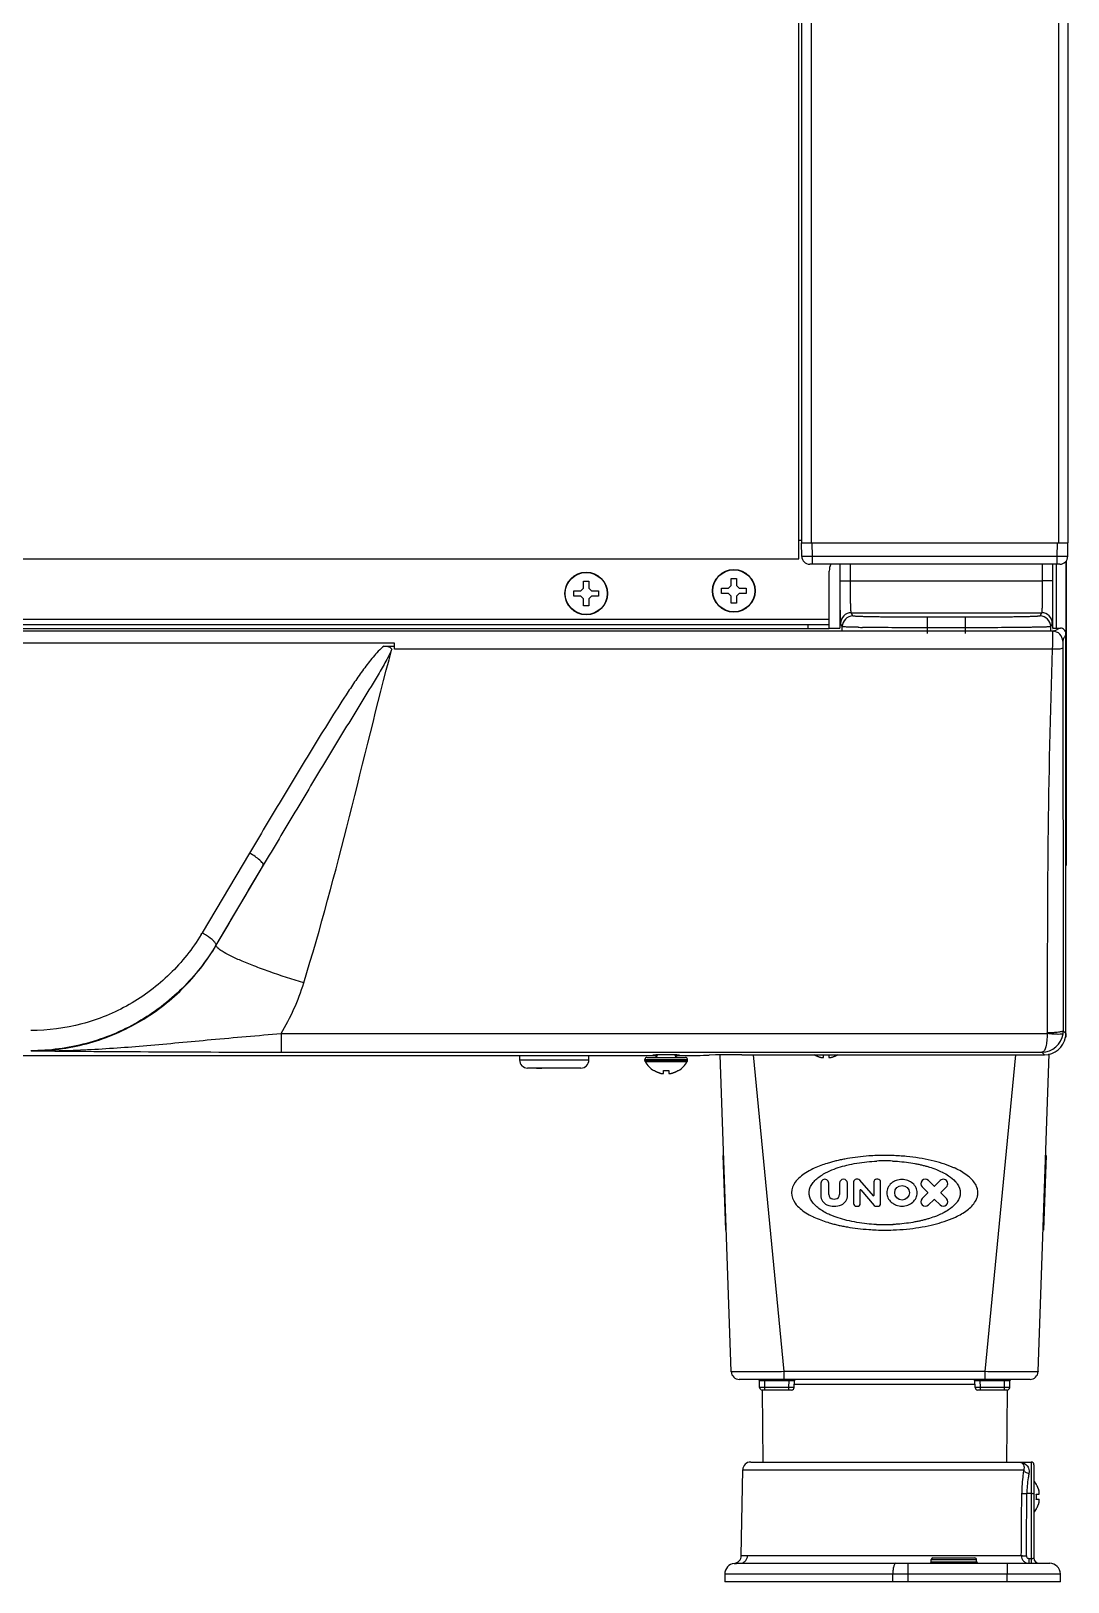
# Model space of a CAD drawing. Header units: millimetres. Extents: x -1686 to 4120, y -1850 to 2563.
# Drawn here: x 661.2 to 855.8, y -228.8 to 62.1 of the extents above; entities that cross this region are included whole.
import ezdxf

# ---------------------------------------------------------------- set-up
doc = ezdxf.new("R2010")
doc.units = ezdxf.units.MM
doc.header["$LTSCALE"] = 65.395
doc.layers.get('0').update_dxf_attribs({"linetype": 'CONTINUOUS'})
doc.layers.add('ASSI', color=7, linetype='CONTINUOUS')
doc.layers.add('GEOM', color=7, linetype='CONTINUOUS')

msp = doc.modelspace()

# ---------------------------------------------------------------- linework, layer by layer
at = {"linetype": 'Continuous'}
for p, q in [((805.28, -36.87), (805.28, 676.13)), ((805.78, 673.13), (805.78, -33.87)), ((807.58, 673.13), (807.58, -33.87)), ((853.98, 673.13), (853.98, -33.87)), ((855.78, 673.13), (855.78, -33.87)), ((805.78, -33.87), (855.78, -33.87)), ((48.28, -36.87), (805.28, -36.87)), ((855.38, -37.32), (855.38, -50.89)), ((792.58, -40.57), (793.58, -40.57)), ((792.58, -41.87), (792.58, -40.57)), ((793.58, -40.57), (793.58, -41.87)), ((853.58, -37.87), (853.58, -49.87)), ((763.08, -42.87), (764.38, -42.87)), ((763.08, -43.87), (763.08, -42.87)), ((764.38, -42.87), (764.88, -42.37)), ((764.88, -41.07), (765.88, -41.07)), ((764.88, -42.37), (764.88, -41.07)), ((765.88, -41.07), (765.88, -42.37)), ((765.88, -42.37), (766.38, -42.87)), ((766.38, -42.87), (767.68, -42.87)), ((767.68, -42.87), (767.68, -43.87)), ((790.78, -42.37), (792.08, -42.37)), ((790.78, -43.37), (790.78, -42.37)), ((792.08, -43.37), (790.78, -43.37)), ((792.08, -42.37), (792.58, -41.87)), ((792.58, -43.87), (792.08, -43.37)), ((793.58, -41.87), (794.08, -42.37)), ((794.08, -43.37), (793.58, -43.87)), ((794.08, -42.37), (795.38, -42.37)), ((795.38, -43.37), (794.08, -43.37)), ((795.38, -42.37), (795.38, -43.37)), ((764.38, -43.87), (763.08, -43.87)), ((764.88, -44.37), (764.38, -43.87)), ((764.88, -45.67), (764.88, -44.37)), ((765.88, -45.67), (764.88, -45.67)), ((766.38, -43.87), (765.88, -44.37)), ((765.88, -44.37), (765.88, -45.67)), ((767.68, -43.87), (766.38, -43.87)), ((792.58, -45.17), (792.58, -43.87)), ((793.58, -45.17), (792.58, -45.17)), ((793.58, -43.87), (793.58, -45.17)), ((855.38, -126.57), (855.24, -126.57)), ((855.38, -125.87), (855.38, -126.57)), ((752.88, -130), (752.88, -130.87)), ((765.88, -130.87), (752.88, -130.87)), ((765.88, -130.87), (765.88, -130)), ((809.88, -130.37), (809.88, -129.87)), ((810.88, -129.87), (810.88, -130.37)), ((764.38, -132.37), (754.38, -132.37)), ((778.08, -132.85), (778.08, -132.81)), ((779.88, -133.37), (779.88, -132.81)), ((780.88, -132.81), (780.88, -133.37)), ((782.68, -132.81), (782.68, -132.85)), ((849.82, -210.47), (849.86, -210.47)), ((849.82, -212.27), (850.38, -212.27)), ((850.38, -213.27), (849.82, -213.27)), ((849.86, -215.07), (849.82, -215.07))]:
    msp.add_line(p, q, dxfattribs=at)
for centre, radius, start, end in [((754.38, -130.87), 1.5, 180, 270), ((764.38, -130.87), 1.5, 270, 360), ((810.57, -125.76), 4.75, 239.7816, 241.0315), ((810.56, -125.77), 4.75, 241.0316, 241.9926), ((810.56, -125.77), 4.75, 241.9926, 243.3187), ((810.56, -125.77), 4.74, 243.3188, 244.4598), ((810.56, -125.77), 4.74, 244.4598, 245.4278), ((810.56, -125.78), 4.73, 245.4278, 246.6825), ((810.56, -125.78), 4.73, 246.6826, 247.4526), ((810.55, -125.79), 4.72, 247.4524, 248.9975), ((810.55, -125.8), 4.72, 248.9977, 249.4819), ((810.55, -125.81), 4.7, 249.4813, 251.5344), ((810.54, -125.83), 4.68, 251.535, 252.6227), ((810.53, -125.84), 4.67, 252.6228, 253.6051), ((810.53, -125.87), 4.64, 253.6036, 255.6824), ((809.63, -128.37), 2.01, 262.7259, 264.7415), ((809.63, -128.4), 1.98, 264.7442, 265.3991), ((809.63, -128.41), 1.97, 265.3984, 266.7833), ((809.63, -128.42), 1.96, 266.7841, 267.6235), ((809.63, -128.43), 1.96, 267.6234, 268.8455), ((809.63, -128.43), 1.95, 268.8459, 270.9258), ((809.63, -128.43), 1.95, 270.9261, 271.9964), ((809.63, -128.42), 1.96, 271.9964, 273.0228), ((809.63, -128.41), 1.97, 273.0233, 274.286), ((809.63, -128.4), 1.98, 274.2856, 275.1372), ((809.63, -128.38), 2.01, 275.1401, 277.2744), ((811.13, -128.38), 2.01, 262.7256, 264.8598), ((811.13, -128.4), 1.98, 264.8627, 265.7144), ((811.13, -128.41), 1.97, 265.714, 266.9766), ((811.13, -128.42), 1.96, 266.9771, 268.0037), ((811.13, -128.43), 1.95, 268.0037, 269.0738), ((811.13, -128.43), 1.95, 269.0741, 270.1995), ((811.13, -128.43), 1.95, 270.1995, 271.1541), ((811.13, -128.43), 1.95, 271.1545, 272.3767), ((811.13, -128.42), 1.96, 272.3765, 273.2159), ((811.13, -128.41), 1.97, 273.2167, 274.6016), ((811.13, -128.4), 1.98, 274.6009, 275.2558), ((811.13, -128.37), 2.01, 275.2585, 277.2741), ((810.23, -125.87), 4.64, 284.3176, 286.3964), ((810.22, -125.84), 4.67, 286.3949, 287.3772), ((810.22, -125.83), 4.68, 287.3773, 288.465), ((810.21, -125.81), 4.7, 288.4656, 290.5187), ((810.21, -125.8), 4.72, 290.5181, 291.0023), ((810.21, -125.79), 4.72, 291.0025, 292.5476), ((810.2, -125.78), 4.73, 292.5474, 293.3174), ((810.2, -125.78), 4.73, 293.3175, 294.5722), ((810.2, -125.77), 4.74, 294.5722, 295.5402), ((810.2, -125.77), 4.74, 295.5402, 296.6812), ((810.2, -125.77), 4.75, 296.6813, 298.0074), ((810.2, -125.77), 4.75, 298.0074, 298.9684), ((810.19, -125.76), 4.75, 298.9685, 300.2183), ((780.58, -128.75), 4.8, 210.3012, 238.6273), ((780.57, -128.76), 4.75, 238.4659, 241.0313), ((780.56, -128.77), 4.75, 241.0316, 241.9926), ((780.56, -128.77), 4.75, 241.9926, 243.3187), ((780.56, -128.77), 4.74, 243.3188, 244.4598), ((780.56, -128.77), 4.74, 244.4598, 245.4278), ((780.56, -128.78), 4.73, 245.4278, 246.6825), ((780.56, -128.78), 4.73, 246.6826, 247.4526), ((780.55, -128.79), 4.72, 247.4524, 248.9975), ((780.55, -128.8), 4.72, 248.9977, 249.4819), ((780.55, -128.81), 4.7, 249.4813, 251.5344), ((780.54, -128.83), 4.68, 251.535, 252.6227), ((780.53, -128.84), 4.67, 252.6228, 253.6051), ((780.53, -128.87), 4.64, 253.6036, 255.6824), ((779.63, -131.37), 2.01, 262.7259, 264.7415), ((779.63, -131.4), 1.98, 264.7442, 265.3991), ((779.63, -131.41), 1.97, 265.3984, 266.7833), ((779.63, -131.42), 1.96, 266.7841, 267.6235), ((779.63, -131.43), 1.96, 267.6234, 268.8455), ((779.63, -131.43), 1.95, 268.8459, 270.9258), ((779.63, -131.43), 1.95, 270.9261, 271.9964), ((779.63, -131.42), 1.96, 271.9964, 273.0228), ((779.63, -131.41), 1.97, 273.0233, 274.286), ((779.63, -131.4), 1.98, 274.2856, 275.1372), ((779.63, -131.38), 2.01, 275.1401, 277.2744), ((780.38, -129.05), 3.8, 262.4351, 277.5649), ((781.13, -131.38), 2.01, 262.7256, 264.8598), ((781.13, -131.4), 1.98, 264.8627, 265.7144), ((781.13, -131.41), 1.97, 265.714, 266.9766), ((781.13, -131.42), 1.96, 266.9771, 268.0037), ((781.13, -131.43), 1.95, 268.0037, 269.0738), ((781.13, -131.43), 1.95, 269.0741, 270.1995), ((781.13, -131.43), 1.95, 270.1995, 271.1541), ((781.13, -131.43), 1.95, 271.1545, 272.3767), ((781.13, -131.42), 1.96, 272.3765, 273.2159), ((781.13, -131.41), 1.97, 273.2167, 274.6016), ((781.13, -131.4), 1.98, 274.6009, 275.2558), ((781.13, -131.37), 2.01, 275.2585, 277.2741), ((780.23, -128.87), 4.64, 284.3176, 286.3964), ((780.22, -128.84), 4.67, 286.3949, 287.3772), ((780.22, -128.83), 4.68, 287.3773, 288.465), ((780.21, -128.81), 4.7, 288.4656, 290.5187), ((780.21, -128.8), 4.72, 290.5181, 291.0023), ((780.21, -128.79), 4.72, 291.0025, 292.5476), ((780.2, -128.78), 4.73, 292.5474, 293.3174), ((780.2, -128.78), 4.73, 293.3175, 294.5722), ((780.2, -128.77), 4.74, 294.5722, 295.5402), ((780.2, -128.77), 4.74, 295.5402, 296.6812), ((780.2, -128.77), 4.75, 296.6813, 298.0074), ((780.2, -128.77), 4.75, 298.0074, 298.9684), ((780.19, -128.76), 4.75, 298.9687, 301.5341), ((780.18, -128.75), 4.8, 301.3727, 329.6988), ((845.76, -212.97), 4.8, 31.3727, 40.5754), ((845.77, -212.96), 4.75, 28.9687, 31.5341), ((846.06, -212.77), 3.8, 352.4351, 7.5649), ((845.78, -212.95), 4.75, 28.0074, 28.9684), ((845.78, -212.95), 4.75, 26.6813, 28.0074), ((845.78, -212.95), 4.74, 25.5402, 26.6812), ((845.79, -212.95), 4.74, 24.5722, 25.5402), ((845.79, -212.95), 4.73, 23.3175, 24.5722), ((845.79, -212.94), 4.73, 22.5474, 23.3174), ((845.8, -212.94), 4.72, 21.0025, 22.5476), ((845.81, -212.94), 4.72, 20.5181, 21.0023), ((845.82, -212.94), 4.7, 18.4656, 20.5187), ((845.84, -212.93), 4.68, 17.3773, 18.465), ((845.85, -212.92), 4.67, 16.3949, 17.3772), ((845.88, -212.92), 4.64, 14.3176, 16.3964), ((848.39, -212.02), 2.01, 5.2585, 7.2741), ((848.41, -212.02), 1.98, 4.6009, 5.2558), ((848.42, -212.02), 1.97, 3.2167, 4.6016), ((848.41, -212.02), 1.98, 354.8627, 355.7144), ((848.39, -212.02), 2.01, 352.7256, 354.8598), ((848.43, -212.02), 1.96, 2.3765, 3.2159), ((848.44, -212.02), 1.95, 1.1545, 2.3767), ((848.44, -212.02), 1.95, 0.1995, 1.1541), ((848.44, -212.02), 1.95, 359.0741, 0.1995), ((848.44, -212.02), 1.95, 358.0037, 359.0738), ((848.43, -212.02), 1.96, 356.9771, 358.0037), ((848.42, -212.02), 1.97, 355.714, 356.9766), ((845.76, -212.57), 4.8, 319.4246, 328.6273), ((845.77, -212.58), 4.75, 328.4659, 331.0313), ((845.78, -212.58), 4.75, 331.0316, 331.9926), ((845.78, -212.59), 4.75, 331.9926, 333.3187), ((845.78, -212.59), 4.74, 333.3188, 334.4598), ((845.79, -212.59), 4.74, 334.4598, 335.4278), ((845.79, -212.59), 4.73, 335.4278, 336.6825), ((845.79, -212.59), 4.73, 336.6826, 337.4526), ((845.8, -212.6), 4.72, 337.4524, 338.9975), ((845.81, -212.6), 4.72, 338.9977, 339.4819), ((845.82, -212.6), 4.7, 339.4813, 341.5344), ((845.84, -212.61), 4.68, 341.535, 342.6227), ((845.85, -212.61), 4.67, 342.6228, 343.6051), ((845.88, -212.62), 4.64, 343.6036, 345.6824), ((848.39, -213.52), 2.01, 5.1401, 7.2744), ((848.41, -213.52), 1.98, 4.2856, 5.1372), ((848.42, -213.52), 1.97, 355.3984, 356.7833), ((848.41, -213.52), 1.98, 354.7442, 355.3991), ((848.39, -213.52), 2.01, 352.7259, 354.7415), ((848.42, -213.52), 1.97, 3.0233, 4.286), ((848.43, -213.52), 1.96, 1.9964, 3.0228), ((848.44, -213.52), 1.95, 0.9261, 1.9964), ((848.44, -213.52), 1.95, 358.8459, 0.9258), ((848.44, -213.52), 1.96, 357.6234, 358.8455), ((848.43, -213.52), 1.96, 356.7841, 357.6235)]:
    msp.add_arc(centre, radius, start, end, dxfattribs=at)
at = {"layer": 'ASSI', "linetype": 'Continuous'}
for p, q in [((776.38, -130.77), (784.38, -130.77)), ((776.38, -130.97), (776.38, -130.77)), ((776.78, -130.37), (783.98, -130.37)), ((784.38, -130.97), (784.38, -130.77)), ((776.38, -130.97), (784.38, -130.97)), ((776.43, -131.17), (784.32, -131.17)), ((844.36, -192.77), (844.24, -206.27))]:
    msp.add_line(p, q, dxfattribs=at)
for centre, radius in [((765.38, -43.37), 4), ((765.38, -43.37), 3.95), ((793.08, -42.87), 4), ((793.08, -42.87), 3.95)]:
    msp.add_circle(centre, radius, dxfattribs=at)
for centre, radius, start, end in [((776.78, -130.77), 0.4, 90, 180), ((783.98, -130.77), 0.4, 0, 90), ((776.78, -130.97), 0.4, 180, 210.3012), ((780.58, -128.75), 4.8, 210.3012, 238.6273), ((780.18, -128.75), 4.8, 301.3727, 329.6988), ((783.98, -130.97), 0.4, 329.6988, 360), ((845.76, -212.97), 4.8, 31.3727, 40.7914), ((845.76, -212.57), 4.8, 319.2086, 328.6273)]:
    msp.add_arc(centre, radius, start, end, dxfattribs=at)
msp.add_ellipse((780.38, -129.94), major_axis=(2.5, 0), ratio=0.008727, start_param=-0.854776, end_param=3.977722, dxfattribs=at)
at = {"layer": 'GEOM', "linetype": 'Continuous'}
for p, q in [((805.28, -33.37), (805.78, -33.37)), ((805.82, -36.4), (805.78, -33.87)), ((807.58, -33.87), (853.98, -33.87)), ((807.82, -36.4), (807.78, -33.87)), ((853.74, -36.4), (853.78, -33.87)), ((855.74, -36.4), (855.78, -33.87)), ((853.74, -36.4), (807.82, -36.4)), ((807.82, -37.87), (807.82, -36.4)), ((853.74, -37.87), (853.74, -36.4)), ((855.43, -37.27), (855.43, -94.37)), ((854.24, -37.87), (807.32, -37.87)), ((810.98, -49.09), (810.98, -39.17)), ((812.98, -38.11), (812.98, -49.87)), ((813.04, -40.98), (813.04, -37.87)), ((814.95, -40.98), (814.95, -37.87)), ((850.95, -37.87), (850.96, -40.98)), ((852.86, -37.87), (852.87, -40.97)), ((852.96, -49.83), (852.92, -38.11)), ((813.04, -40.98), (850.96, -40.98)), ((852.87, -40.97), (850.96, -40.98)), ((39.78, -48.17), (810.98, -48.17)), ((39.78, -49.17), (810.98, -49.17)), ((806.98, -49.17), (806.98, -49.97)), ((810.98, -49.97), (810.98, -49.09)), ((813.42, -49.59), (813.11, -48.98)), ((815.42, -47.59), (815.11, -46.98)), ((836.53, -47.84), (829.42, -47.84)), ((829.42, -50.87), (829.42, -47.84)), ((836.53, -49.8), (836.53, -47.84)), ((850.83, -46.98), (850.53, -47.59)), ((852.83, -48.97), (852.53, -49.59)), ((852.91, -50.44), (-2.16, -50.44)), ((810.98, -49.97), (39.78, -49.97)), ((810.98, -49.87), (812.98, -49.87)), ((813.42, -50.44), (813.42, -49.59)), ((836.53, -49.8), (829.42, -49.8)), ((836.53, -50.87), (836.53, -49.8)), ((852.53, -50.44), (852.53, -49.59)), ((852.94, -49.94), (853.08, -49.87)), ((853.08, -49.87), (854.36, -49.87)), ((853.1, -50.4), (853.09, -50.4)), ((855.38, -125.87), (855.38, -50.89)), ((729.38, -52.66), (121.38, -52.66)), ((727.47, -53.24), (729.38, -53.24)), ((729.38, -53.83), (729.38, -52.66)), ((852.84, -53.83), (729.38, -53.83)), ((852.85, -53.1), (852.84, -53.83)), ((702.2, -92.06), (693.32, -107.02)), ((855.43, -92.37), (855.38, -92.37)), ((704.79, -94.34), (695.91, -109.31)), ((855.43, -94.37), (855.38, -94.37)), ((695.97, -109.32), (695.91, -109.31)), ((708.15, -125.91), (851.88, -125.91)), ((708.15, -125.91), (708.15, -129.39)), ((854.89, -125.38), (855.38, -125.87)), ((426.98, -130), (778.78, -130)), ((708.15, -129.39), (850.9, -129.39)), ((781.98, -130), (783.54, -130)), ((789.65, -129.91), (788.46, -129.96)), ((792.6, -189.32), (790.52, -129.89)), ((794.57, -129.87), (851.38, -129.87)), ((802.52, -189.32), (796.78, -129.87)), ((840.23, -189.32), (845.97, -129.87)), ((850.16, -189.32), (852.24, -129.7)), ((850.9, -129.39), (851.38, -129.87)), ((756.04, -132.37), (757.03, -132.37)), ((763.22, -132.37), (762.17, -132.37)), ((791.18, -148.77), (791.08, -148.77)), ((791.57, -162.77), (791.08, -148.77)), ((851.68, -148.77), (851.19, -162.77)), ((851.68, -148.77), (851.58, -148.77)), ((809.41, -153.97), (809.41, -156.28)), ((810.89, -156.09), (810.89, -153.97)), ((812.92, -153.97), (812.92, -156.09)), ((814.4, -156.28), (814.4, -153.97)), ((815.54, -153.74), (815.54, -157.8)), ((816.34, -153.23), (816.05, -153.23)), ((819.27, -156.34), (816.73, -153.41)), ((819.35, -153.74), (819.35, -156.31)), ((820.11, -153.23), (819.86, -153.23)), ((820.62, -157.8), (820.62, -153.74)), ((830.66, -154.54), (829.59, -153.48)), ((831.78, -153.48), (830.71, -154.54)), ((791.43, -155.77), (791.33, -155.77)), ((816.81, -157.8), (816.81, -155.23)), ((816.89, -155.2), (819.43, -158.13)), ((828.39, -154.68), (829.46, -155.74)), ((829.46, -155.8), (828.39, -156.86)), ((829.59, -158.06), (830.66, -157)), ((830.71, -157), (831.78, -158.06)), ((831.91, -155.74), (832.98, -154.68)), ((832.98, -156.86), (831.91, -155.8)), ((851.33, -155.77), (851.43, -155.77)), ((816.05, -158.31), (816.3, -158.31)), ((819.82, -158.31), (820.11, -158.31)), ((791.57, -162.77), (791.67, -162.77)), ((851.09, -162.77), (851.19, -162.77)), ((848.66, -190.77), (794.1, -190.77)), ((797.91, -192.28), (797.88, -191.01)), ((798.88, -191.01), (798.88, -190.77)), ((798.88, -191.01), (803.46, -191.01)), ((798.91, -192.28), (798.88, -191.01)), ((840.23, -189.32), (802.52, -189.32)), ((802.52, -190.77), (802.52, -189.32)), ((803.4, -192.28), (803.46, -191.01)), ((803.46, -191.01), (803.46, -190.77)), ((804.4, -192.29), (804.46, -191.01)), ((838.33, -191.76), (804.42, -191.76)), ((838.36, -192.29), (838.3, -191.01)), ((839.3, -191.01), (839.3, -190.77)), ((839.3, -191.01), (843.88, -191.01)), ((839.36, -192.28), (839.3, -191.01)), ((840.23, -190.77), (840.23, -189.32)), ((843.85, -192.28), (843.88, -191.01)), ((843.88, -191.01), (843.88, -190.77)), ((844.85, -192.28), (844.88, -191.01)), ((798.4, -192.77), (798.51, -206.27)), ((803.9, -192.77), (798.41, -192.77)), ((803.4, -192.28), (798.91, -192.28)), ((798.91, -192.77), (798.91, -192.28)), ((803.4, -192.77), (803.4, -192.28)), ((844.35, -192.77), (838.86, -192.77)), ((843.85, -192.28), (839.36, -192.28)), ((839.36, -192.77), (839.36, -192.28)), ((843.85, -192.77), (843.85, -192.28)), ((844.36, -192.77), (844.24, -206.27)), ((796.25, -206.27), (848.88, -206.27)), ((848.88, -206.27), (848.88, -225.27)), ((794.47, -223.82), (794.75, -207.74)), ((794.75, -207.74), (847.47, -207.74)), ((849.38, -206.77), (849.38, -224.27)), ((848.88, -212.2), (848.06, -212.2)), ((795.65, -223.8), (847.02, -223.8)), ((794.22, -225.27), (852.35, -225.27)), ((825.72, -225.27), (825.72, -228.77)), ((830.13, -224.57), (838.63, -224.57)), ((830.13, -224.97), (830.13, -224.57)), ((830.13, -224.97), (838.63, -224.97)), ((830.43, -224.27), (838.33, -224.27)), ((838.63, -224.97), (838.63, -224.57)), ((844.35, -225.27), (844.35, -227.27)), ((848.48, -224.36), (848.88, -224.36)), ((848.48, -225.27), (848.48, -224.36)), ((791.38, -227.27), (844.35, -227.27)), ((791.38, -227.27), (791.38, -228.77)), ((854.38, -228.77), (791.38, -228.77)), ((822.91, -228.77), (822.91, -227.27)), ((844.35, -227.27), (854.35, -227.23)), ((844.38, -228.77), (844.35, -227.27)), ((854.38, -228.77), (854.35, -227.23))]:
    msp.add_line(p, q, dxfattribs=at)
for points in [[(804.46, -191.01), (804.46, -190.95), (804.52, -190.86), (804.6, -190.79), (804.71, -190.77)], [(838.05, -190.77), (838.16, -190.79), (838.24, -190.86), (838.29, -190.95), (838.3, -191.01)]]:
    msp.add_lwpolyline(points, dxfattribs=at)
msp.add_circle((824.64, -155.77), 1.37, dxfattribs=at)
for centre, radius, start, end in [((807.32, -36.37), 1.5, 181, 270), ((854.24, -36.37), 1.5, 270.001, 359), ((813.98, -39.17), 3, 154.0399, 180), ((815.11, -48.98), 2, 90.01, 179.983), ((815.42, -49.59), 2, 90.01, 179.983), ((850.53, -49.59), 2, 0.2169, 89.9901), ((850.83, -48.98), 2, 0.2169, 89.9901), ((821.72, 242.64), 292.4, 268.9588, 269.1217), ((851.98, -45.62), 4.91, 280.9304, 283.0035), ((852.91, -52.34), 1.89, 0.0465, 89.9535), ((852.36, -47.25), 3.24, 283.2279, 285.7794), ((854.36, -50.89), 1.02, 359.9658, 90.0352), ((661.22, -87.97), 37.32, 328.7967, 329.3106), ((686.9, -118.61), 13.25, 56.9944, 61.0191), ((850.88, -125.38), 4.01, 270.2504, 352.0367), ((850.64, -125.77), 1.25, 353.3711, 359.8758), ((850.89, -125.38), 4, 352.0215, 0.0091), ((712.07, 5168.58), 5297.97, 269.45031, 269.95769), ((778.18, -129.77), 0.6, 270, 344.9134), ((782.58, -129.77), 0.6, 195.0866, 270), ((821.38, -183.37), 33.58, 87.5041, 92.4884), ((821.38, -192.55), 43.78, 88.1051, 91.9045), ((810.15, -153.97), 0.74, 0, 180.0001), ((813.66, -153.97), 0.74, 0, 180), ((816.05, -153.74), 0.508, 90, 180), ((816.34, -153.74), 0.508, 41, 90), ((819.86, -153.74), 0.508, 90, 180), ((820.11, -153.74), 0.508, 0, 90), ((828.99, -154.08), 0.846, 45, 225), ((832.38, -154.08), 0.846, 315, 135.0003), ((811.31, -156.28), 1.9, 180, 246.4218), ((811.74, -156.09), 0.846, 180, 262.3377), ((811.9, -154.84), 2.11, 262.3377, 277.6624), ((812.07, -156.09), 0.846, 277.6627, 360), ((812.5, -156.28), 1.9, 293.5782, 360), ((816.85, -155.23), 0.0423, 41, 180), ((819.31, -156.31), 0.0423, 220.9989, 360), ((828.99, -157.46), 0.846, 135, 315), ((829.43, -155.77), 0.0423, 315, 44.9987), ((830.68, -154.51), 0.0423, 225, 315), ((830.68, -157.03), 0.0423, 45, 135), ((832.38, -157.46), 0.846, 225.0006, 45), ((831.94, -155.77), 0.0423, 135, 224.9987), ((811.9, -154.92), 3.38, 246.4218, 293.5782), ((816.05, -157.8), 0.508, 180.0003, 270), ((816.3, -157.8), 0.508, 270, 360), ((819.82, -157.8), 0.508, 221, 270), ((820.11, -157.8), 0.508, 270, 0.0001), ((821.38, -119.01), 43.76, 267.9356, 272.0555), ((821.38, -128.18), 33.57, 267.3327, 272.6739), ((794.1, -189.27), 1.5, 182, 269.9994), ((797.39, -191.77), 1, 62.1385, 90), ((797.63, -191.02), 0.25, 1.0003, 90.0181), ((845.13, -191.02), 0.25, 89.9879, 178.9997), ((845.37, -191.77), 1, 90, 117.8615), ((848.66, -189.27), 1.5, 270.0006, 358), ((798.41, -192.27), 0.5, 181, 269.9972), ((803.9, -192.27), 0.5, 270, 357.587), ((838.86, -192.27), 0.5, 182.4136, 270), ((844.35, -192.27), 0.5, 270.002, 359), ((796.25, -207.77), 1.5, 90, 179), ((848.88, -206.77), 0.5, 0, 90), ((-2864.69, -191.6), 3711.85, 359.50304, 359.68306), ((-2745.21, -189.32), 3593.34, 359.44917, 359.63514), ((792.97, -223.79), 1.5, 276.7829, 359), ((793.38, -227.27), 2, 96.783, 180), ((829.83, -224.97), 0.3, 270, 360), ((830.43, -224.57), 0.3, 90, 180), ((838.33, -224.57), 0.3, 0, 90), ((838.93, -224.97), 0.3, 180, 270), ((850.38, -224.27), 1, 180, 270), ((852.35, -227.27), 2, 1, 90)]:
    msp.add_arc(centre, radius, start, end, dxfattribs=at)
for centre, major_axis, ratio, start_param, end_param in [((812.99, -38.11), (0, 0.75), 0.008727, 1.245282, 1.570796), ((852.92, -38.11), (-0.003, 0.75), 0.008727, -1.570827, -1.245312), ((853.08, -49.67), (0.179, 0.089), 0.99981, -3.081747, -2.03449), ((851.38, -125.87), (2.83, -2.83), 0.999924, -0.78536, 0.612962), ((851.38, -125.87), (-2.83, 2.83), 0.999924, -2.528631, -2.356233), ((783.54, -129.96), (5, 0), 0.008727, -1.570796, -0.174533), ((794.57, -129.91), (5, 0), 0.008727, 1.570796, 2.96706)]:
    msp.add_ellipse(centre, major_axis=major_axis, ratio=ratio, start_param=start_param, end_param=end_param, dxfattribs=at)
for points, knots in [([(807.82, -36.4), (807.69, -36.4), (807.44, -36.4), (807.07, -36.4), (806.73, -36.41), (806.43, -36.41), (806.21, -36.41), (806.07, -36.4), (805.98, -36.4), (805.92, -36.4), (805.87, -36.4), (805.84, -36.4), (805.82, -36.4), (805.82, -36.4)], [0, 0, 0, 0, 0.194967, 0.382588, 0.555377, 0.706879, 0.831207, 0.881654, 0.923606, 0.956688, 0.98055, 0.994997, 1, 1, 1, 1]), ([(855.74, -36.4), (855.74, -36.4), (855.72, -36.4), (855.69, -36.4), (855.64, -36.4), (855.58, -36.4), (855.49, -36.4), (855.35, -36.41), (855.13, -36.41), (854.83, -36.41), (854.49, -36.4), (854.12, -36.4), (853.87, -36.4), (853.74, -36.4)], [0, 0, 0, 0, 0.004997, 0.019447, 0.043313, 0.076395, 0.118346, 0.168793, 0.293121, 0.444623, 0.617412, 0.805033, 1, 1, 1, 1]), ([(813.11, -48.98), (813.11, -48.97), (813.11, -48.96), (813.1, -48.92), (813.1, -48.87), (813.09, -48.76), (813.09, -48.58), (813.08, -48.31), (813.08, -47.97), (813.07, -47.56), (813.07, -47.1), (813.06, -46.36), (813.05, -45.33), (813.05, -43.97), (813.04, -42.51), (813.04, -41.5), (813.04, -40.98)], [0, 0, 0, 0, 0.002072, 0.006464, 0.013182, 0.022218, 0.047171, 0.081079, 0.123639, 0.174442, 0.233028, 0.298836, 0.449614, 0.621126, 0.806922, 1, 1, 1, 1]), ([(815.11, -46.98), (815.11, -46.98), (815.1, -46.96), (815.09, -46.94), (815.09, -46.9), (815.08, -46.82), (815.06, -46.68), (815.05, -46.48), (815.03, -46.22), (815.02, -45.92), (815.01, -45.57), (814.99, -45.02), (814.98, -44.24), (814.96, -43.23), (814.95, -42.13), (814.95, -41.37), (814.95, -40.98)], [0, 0, 0, 0, 0.002391, 0.006937, 0.013749, 0.022847, 0.047861, 0.08178, 0.124319, 0.175079, 0.233606, 0.299345, 0.449976, 0.621348, 0.807026, 1, 1, 1, 1]), ([(850.96, -40.98), (850.96, -41.37), (850.96, -42.13), (850.96, -43.23), (850.95, -44.24), (850.94, -45.02), (850.92, -45.57), (850.91, -45.92), (850.9, -46.22), (850.89, -46.48), (850.88, -46.68), (850.86, -46.82), (850.85, -46.9), (850.85, -46.94), (850.84, -46.96), (850.83, -46.98), (850.83, -46.98)], [0, 0, 0, 0, 0.19298, 0.378671, 0.550059, 0.700702, 0.766444, 0.824971, 0.875729, 0.918262, 0.952173, 0.977176, 0.986268, 0.993074, 0.997615, 1, 1, 1, 1]), ([(852.87, -40.97), (852.87, -41.49), (852.88, -42.5), (852.88, -43.97), (852.88, -45.32), (852.87, -46.36), (852.87, -47.09), (852.86, -47.56), (852.86, -47.96), (852.85, -48.3), (852.85, -48.57), (852.84, -48.75), (852.84, -48.86), (852.84, -48.92), (852.83, -48.95), (852.83, -48.97), (852.83, -48.97)], [0, 0, 0, 0, 0.193074, 0.378873, 0.550391, 0.701175, 0.766985, 0.825572, 0.876374, 0.918933, 0.952839, 0.977788, 0.986823, 0.993539, 0.99793, 1, 1, 1, 1]), ([(815.11, -46.98), (818.09, -46.98), (829.99, -46.99), (841.9, -46.99), (850.83, -46.98)], [0, 0, 0, 0, 0.249939, 1, 1, 1, 1]), ([(829.42, -47.84), (828.51, -47.84), (826.73, -47.83), (824.15, -47.82), (822.11, -47.8), (820.6, -47.78), (819.59, -47.77), (818.67, -47.75), (817.85, -47.73), (817.15, -47.71), (816.56, -47.69), (816.14, -47.67), (815.87, -47.65), (815.72, -47.64), (815.6, -47.63), (815.5, -47.62), (815.45, -47.61), (815.42, -47.6), (815.42, -47.59)], [0, 0, 0, 0, 0.193978, 0.380563, 0.552668, 0.631219, 0.703756, 0.76959, 0.828096, 0.87872, 0.920984, 0.95449, 0.967859, 0.97893, 0.987679, 0.994093, 0.998174, 1, 1, 1, 1]), ([(850.53, -47.59), (850.52, -47.6), (850.49, -47.61), (850.44, -47.62), (850.35, -47.63), (850.23, -47.64), (850.07, -47.65), (849.8, -47.67), (849.39, -47.69), (848.8, -47.71), (848.09, -47.73), (847.27, -47.75), (846.35, -47.77), (845.34, -47.78), (843.83, -47.8), (841.79, -47.82), (839.21, -47.83), (837.43, -47.84), (836.53, -47.84)], [0, 0, 0, 0, 0.001824, 0.005901, 0.012312, 0.021059, 0.032127, 0.045493, 0.078995, 0.121256, 0.171878, 0.230383, 0.296217, 0.368756, 0.447309, 0.619421, 0.806014, 1, 1, 1, 1]), ([(816.4, -49.71), (816.18, -49.71), (815.75, -49.7), (815.16, -49.69), (814.65, -49.67), (814.23, -49.66), (813.93, -49.64), (813.74, -49.63), (813.63, -49.63), (813.55, -49.62), (813.48, -49.61), (813.44, -49.6), (813.42, -49.6), (813.42, -49.59)], [0, 0, 0, 0, 0.225252, 0.42372, 0.59425, 0.735853, 0.847715, 0.892289, 0.929206, 0.958423, 0.979914, 0.993699, 1, 1, 1, 1]), ([(829.42, -49.8), (827.18, -49.8), (823.12, -49.79), (819.06, -49.75), (817.23, -49.73)], [0, 0, 0, 0, 0.550809, 1, 1, 1, 1]), ([(852.53, -49.59), (852.52, -49.59), (852.48, -49.6), (852.43, -49.61), (852.32, -49.62), (852.18, -49.63), (852.01, -49.64), (851.79, -49.65), (851.54, -49.66), (851.14, -49.67), (850.55, -49.69), (849.74, -49.7), (848.81, -49.72), (847.76, -49.74), (846.6, -49.75), (844.87, -49.77), (842.54, -49.78), (839.59, -49.8), (837.56, -49.8), (836.53, -49.8)], [0, 0, 0, 0, 0.001736, 0.005778, 0.012168, 0.020901, 0.03196, 0.045321, 0.060953, 0.07882, 0.121085, 0.171715, 0.230233, 0.296082, 0.368636, 0.447206, 0.619352, 0.80598, 1, 1, 1, 1]), ([(852.91, -50.44), (852.9, -50.45), (852.92, -50.54), (852.89, -50.67), (852.89, -50.92), (852.88, -51.24), (852.87, -51.63), (852.86, -52.26), (852.85, -52.76), (852.85, -53.1)], [0, 0, 0, 0, 0.020487, 0.076992, 0.167799, 0.289972, 0.439525, 0.611569, 1, 1, 1, 1]), ([(852.9, -49.94), (852.91, -49.94), (852.92, -49.94), (852.93, -49.94), (852.94, -49.94)], [0, 0, 0, 0, 0.716969, 1, 1, 1, 1]), ([(854.36, -49.87), (854.23, -49.9), (854.02, -49.96), (853.77, -50.11), (853.54, -50.27), (853.35, -50.33), (853.24, -50.36)], [0, 0, 0, 0, 0.322286, 0.532393, 0.719775, 1, 1, 1, 1]), ([(854.81, -52.33), (854.78, -52.46), (854.82, -52.88), (854.8, -53.29), (854.8, -53.58)], [0, 0, 0, 0, 0.315476, 1, 1, 1, 1]), ([(855.38, -50.89), (855.34, -51.03), (855.28, -51.27), (855.09, -51.55), (854.9, -51.87), (854.84, -52.16), (854.81, -52.33)], [0, 0, 0, 0, 0.283063, 0.460823, 0.651708, 1, 1, 1, 1]), ([(727.47, -53.24), (727.07, -53.52), (726.35, -54.19), (725.06, -55.64), (723.59, -57.57), (721.92, -59.95), (719.78, -63.17), (717.19, -67.25), (714.14, -72.18), (711.13, -77.14), (707.14, -83.76), (704.17, -88.73), (702.2, -92.06)], [0, 0, 0, 0, 0.031511, 0.062922, 0.125583, 0.188153, 0.250674, 0.375638, 0.500549, 0.625433, 0.750299, 1, 1, 1, 1]), ([(728.64, -54.4), (728.22, -55.3), (727.27, -57.02), (725.26, -60.38), (722.71, -64.54), (719.67, -69.52), (715.66, -76.13), (710.7, -84.4), (706.75, -91.03), (704.79, -94.34)], [0, 0, 0, 0, 0.063429, 0.12679, 0.252784, 0.378023, 0.502801, 0.751628, 1, 1, 1, 1]), ([(852.84, -53.83), (852.39, -65.82), (851.9, -89.8), (851.89, -113.78), (851.89, -125.77)], [0, 0, 0, 0, 0.499998, 1, 1, 1, 1]), ([(854.8, -53.58), (854.8, -53.64), (854.54, -53.74), (854.17, -53.8), (853.54, -53.85), (853.09, -53.84), (852.84, -53.83)], [0, 0, 0, 0, 0.096967, 0.313437, 0.629304, 1, 1, 1, 1]), ([(854.8, -53.58), (854.81, -59.55), (854.84, -83.48), (854.87, -107.42), (854.89, -125.38)], [0, 0, 0, 0, 0.249403, 1, 1, 1, 1]), ([(704.79, -94.34), (704.84, -94.22), (704.59, -93.81), (704.07, -93.31), (703.22, -92.66), (702.56, -92.26), (702.2, -92.06)], [0, 0, 0, 0, 0.114242, 0.338538, 0.649987, 1, 1, 1, 1]), ([(693.15, -107.31), (691.51, -110), (687.52, -115.03), (679.82, -120.82), (670.84, -124.51), (664.38, -125.35), (661.16, -125.35)], [0, 0, 0, 0, 0.24716, 0.496466, 0.747665, 1, 1, 1, 1]), ([(695.91, -109.31), (695.95, -109.21), (695.81, -108.91), (695.24, -108.29), (694.61, -107.82), (694.12, -107.5)], [0, 0, 0, 0, 0.116215, 0.330432, 1, 1, 1, 1]), ([(695.91, -109.31), (694.15, -112.27), (689.84, -117.79), (681.47, -124.15), (671.7, -128.2), (664.67, -129.13), (661.16, -129.13)], [0, 0, 0, 0, 0.247534, 0.496947, 0.747994, 1, 1, 1, 1]), ([(661.24, -129.15), (664.71, -129.15), (671.71, -128.25), (681.48, -124.25), (689.88, -117.87), (694.21, -112.31), (695.97, -109.32)], [0, 0, 0, 0, 0.249896, 0.500212, 0.750529, 1, 1, 1, 1]), ([(712.38, -116.4), (710.21, -115.75), (707.07, -114.73), (703.14, -113.28), (700.68, -112.28), (698.69, -111.39), (697.21, -110.58), (696.34, -110.01), (695.93, -109.5), (695.97, -109.32)], [0, 0, 0, 0, 0.376786, 0.54617, 0.694774, 0.817368, 0.909919, 0.970083, 1, 1, 1, 1]), ([(661.24, -129.15), (664.75, -129.17), (671.99, -129), (683.24, -128.16), (695.36, -126.99), (703.77, -126.25), (708.15, -125.91)], [0, 0, 0, 0, 0.223974, 0.461328, 0.719593, 1, 1, 1, 1]), ([(851.88, -125.91), (851.87, -126.37), (851.81, -127.24), (851.66, -128.35), (851.3, -129.38), (850.9, -129.39)], [0, 0, 0, 0, 0.370441, 0.676056, 1, 1, 1, 1]), ([(854.85, -125.94), (854.85, -125.97), (854.75, -126.01), (854.46, -126.05), (853.85, -126.06), (852.95, -126.02), (852.26, -125.95), (851.88, -125.91)], [0, 0, 0, 0, 0.029229, 0.089707, 0.30609, 0.624722, 1, 1, 1, 1]), ([(854.89, -125.38), (854.89, -125.41), (854.8, -125.48), (854.51, -125.58), (853.9, -125.68), (852.98, -125.76), (852.27, -125.77), (851.89, -125.77)], [0, 0, 0, 0, 0.032334, 0.093863, 0.310371, 0.627699, 1, 1, 1, 1]), ([(808.16, -151.18), (808.07, -151.22), (807.53, -151.48), (806.23, -152.19), (804.55, -153.5), (803.88, -155.07), (803.88, -155.77)], [0, 0, 0, 0, 0.04125, 0.275012, 0.678544, 1, 1, 1, 1]), ([(810.59, -150.26), (810.19, -150.38), (809.37, -150.66), (808.57, -150.99), (808.16, -151.18)], [0, 0, 0, 0, 0.48085, 1, 1, 1, 1]), ([(819.93, -148.79), (819.43, -148.81), (818.22, -148.87), (816.37, -149.04), (814.72, -149.29), (813.49, -149.52), (812.64, -149.7), (811.81, -149.9), (811.13, -150.09), (810.73, -150.22), (810.59, -150.26)], [0, 0, 0, 0, 0.157659, 0.382572, 0.58963, 0.685921, 0.777243, 0.866283, 0.955457, 1, 1, 1, 1]), ([(810.61, -151.88), (810.77, -151.8), (811.95, -151.25), (814.42, -150.47), (817.4, -149.98), (819.3, -149.85), (819.92, -149.82)], [0, 0, 0, 0, 0.057408, 0.407118, 0.80488, 1, 1, 1, 1]), ([(832.17, -150.26), (831.5, -150.05), (829.3, -149.46), (826.17, -148.98), (823.72, -148.82), (822.83, -148.79)], [0, 0, 0, 0, 0.222615, 0.719095, 1, 1, 1, 1]), ([(822.84, -149.82), (823.15, -149.83), (824.03, -149.88), (825.44, -150.02), (826.78, -150.23), (827.77, -150.43), (828.46, -150.58), (829.13, -150.76), (830.01, -151.01), (831.03, -151.37), (831.8, -151.71), (832.15, -151.88)], [0, 0, 0, 0, 0.096488, 0.276509, 0.442355, 0.519536, 0.592779, 0.664239, 0.735865, 0.878106, 1, 1, 1, 1]), ([(834.6, -151.18), (834.42, -151.1), (833.63, -150.75), (832.81, -150.46), (832.17, -150.26)], [0, 0, 0, 0, 0.227638, 1, 1, 1, 1]), ([(838.88, -155.77), (838.88, -155.51), (838.8, -154.95), (838.25, -153.73), (836.83, -152.35), (835.4, -151.55), (834.6, -151.18)], [0, 0, 0, 0, 0.1198, 0.254861, 0.60223, 1, 1, 1, 1]), ([(807.2, -155.77), (807.2, -155.54), (807.26, -155.07), (807.58, -154.33), (807.92, -153.87), (808.13, -153.63)], [0, 0, 0, 0, 0.282762, 0.599317, 1, 1, 1, 1]), ([(808.13, -153.63), (808.35, -153.4), (809.11, -152.7), (809.98, -152.18), (810.61, -151.88)], [0, 0, 0, 0, 0.313765, 1, 1, 1, 1]), ([(822.87, -153.81), (822.78, -153.87), (822.43, -154.14), (821.94, -154.77), (821.78, -155.44), (821.78, -155.77)], [0, 0, 0, 0, 0.13782, 0.577461, 1, 1, 1, 1]), ([(827.49, -155.77), (827.49, -155.44), (827.33, -154.77), (826.69, -153.94), (825.74, -153.4), (824.64, -153.21), (823.64, -153.38), (823.08, -153.66), (822.87, -153.81)], [0, 0, 0, 0, 0.162094, 0.330751, 0.508275, 0.691811, 0.875347, 1, 1, 1, 1]), ([(832.15, -151.88), (832.2, -151.9), (832.62, -152.11), (833.5, -152.62), (834.26, -153.22), (834.63, -153.63)], [0, 0, 0, 0, 0.051563, 0.465079, 1, 1, 1, 1]), ([(834.63, -153.63), (834.75, -153.77), (835.25, -154.39), (835.56, -155.17), (835.56, -155.77)], [0, 0, 0, 0, 0.241033, 1, 1, 1, 1]), ([(803.88, -155.77), (803.88, -156.47), (804.55, -158.04), (806.23, -159.35), (807.51, -160.05), (808.02, -160.29), (808.08, -160.32)], [0, 0, 0, 0, 0.325823, 0.734844, 0.971786, 1, 1, 1, 1]), ([(808.1, -157.86), (807.9, -157.64), (807.57, -157.19), (807.26, -156.47), (807.2, -155.99), (807.2, -155.77)], [0, 0, 0, 0, 0.386646, 0.710619, 1, 1, 1, 1]), ([(821.78, -155.77), (821.78, -156.1), (821.94, -156.77), (822.44, -157.41), (822.81, -157.69), (822.91, -157.75)], [0, 0, 0, 0, 0.414827, 0.846454, 1, 1, 1, 1]), ([(822.91, -157.75), (823.11, -157.89), (823.66, -158.16), (824.64, -158.33), (825.74, -158.14), (826.69, -157.6), (827.33, -156.77), (827.49, -156.1), (827.49, -155.77)], [0, 0, 0, 0, 0.11837, 0.303224, 0.488077, 0.666875, 0.836743, 1, 1, 1, 1]), ([(835.56, -155.77), (835.56, -156.36), (835.25, -157.13), (834.78, -157.74), (834.66, -157.87)], [0, 0, 0, 0, 0.777282, 1, 1, 1, 1]), ([(834.68, -160.32), (835.45, -159.96), (836.85, -159.17), (838.25, -157.81), (838.8, -156.59), (838.88, -156.03), (838.88, -155.77)], [0, 0, 0, 0, 0.38951, 0.741645, 0.87856, 1, 1, 1, 1]), ([(810.67, -159.69), (810.03, -159.38), (809.11, -158.84), (808.32, -158.12), (808.1, -157.86)], [0, 0, 0, 0, 0.682017, 1, 1, 1, 1]), ([(819.82, -161.71), (819.23, -161.69), (817.37, -161.55), (814.42, -161.07), (811.98, -160.3), (810.82, -159.76), (810.67, -159.69)], [0, 0, 0, 0, 0.187834, 0.593214, 0.949621, 1, 1, 1, 1]), ([(832.08, -159.69), (831.76, -159.85), (831, -160.18), (830.01, -160.52), (829.13, -160.78), (828.46, -160.95), (827.77, -161.11), (826.78, -161.31), (825.44, -161.52), (824.07, -161.65), (823.22, -161.7), (822.94, -161.71)], [0, 0, 0, 0, 0.116158, 0.261112, 0.334104, 0.406927, 0.481566, 0.560219, 0.729227, 0.912681, 1, 1, 1, 1]), ([(834.66, -157.87), (834.29, -158.29), (833.51, -158.91), (832.6, -159.44), (832.15, -159.66), (832.08, -159.69)], [0, 0, 0, 0, 0.530253, 0.926618, 1, 1, 1, 1]), ([(808.08, -160.32), (808.51, -160.52), (809.37, -160.88), (810.26, -161.18), (810.69, -161.31)], [0, 0, 0, 0, 0.515491, 1, 1, 1, 1]), ([(810.69, -161.31), (810.79, -161.34), (811.16, -161.45), (811.81, -161.63), (812.64, -161.84), (813.49, -162.02), (814.72, -162.25), (816.37, -162.49), (818.18, -162.66), (819.35, -162.72), (819.81, -162.74)], [0, 0, 0, 0, 0.034698, 0.126018, 0.217202, 0.310723, 0.409331, 0.621374, 0.851702, 1, 1, 1, 1]), ([(822.95, -162.74), (823.8, -162.71), (826.21, -162.55), (829.26, -162.08), (831.43, -161.51), (832.07, -161.31)], [0, 0, 0, 0, 0.274518, 0.782934, 1, 1, 1, 1]), ([(832.07, -161.31), (832.74, -161.1), (833.62, -160.79), (834.48, -160.41), (834.68, -160.32)], [0, 0, 0, 0, 0.755976, 1, 1, 1, 1]), ([(802.52, -189.32), (801.88, -189.33), (800.61, -189.35), (798.77, -189.37), (797.32, -189.38), (796.25, -189.38), (795.53, -189.38), (794.87, -189.38), (794.3, -189.38), (793.8, -189.37), (793.38, -189.37), (793.09, -189.36), (792.9, -189.35), (792.8, -189.35), (792.72, -189.34), (792.65, -189.34), (792.62, -189.33), (792.6, -189.33), (792.6, -189.32)], [0, 0, 0, 0, 0.195063, 0.382654, 0.555578, 0.634412, 0.707121, 0.773005, 0.831421, 0.881814, 0.923704, 0.9567, 0.969766, 0.980506, 0.988896, 0.994923, 0.998594, 1, 1, 1, 1]), ([(797.88, -191.01), (797.88, -191.01), (797.89, -191.02), (797.9, -191.01), (797.93, -191.01), (797.96, -191.01), (798, -191.01), (798.08, -191.01), (798.19, -191.01), (798.34, -191.01), (798.57, -191.01), (798.76, -191.01), (798.88, -191.01)], [0, 0, 0, 0, 0.004834, 0.019234, 0.043054, 0.076118, 0.118077, 0.168505, 0.292893, 0.444393, 0.617261, 1, 1, 1, 1]), ([(803.46, -191.01), (803.58, -191.01), (803.77, -191.01), (804, -191.01), (804.15, -191.01), (804.26, -191.01), (804.33, -191.01), (804.38, -191.01), (804.41, -191.01), (804.43, -191.01), (804.45, -191.01), (804.46, -191.01), (804.46, -191.01)], [0, 0, 0, 0, 0.382597, 0.55545, 0.707009, 0.831435, 0.881909, 0.923896, 0.956951, 0.980797, 0.995205, 1, 1, 1, 1]), ([(838.3, -191.01), (838.3, -191.01), (838.31, -191.01), (838.32, -191.01), (838.35, -191.01), (838.38, -191.01), (838.42, -191.01), (838.5, -191.01), (838.61, -191.01), (838.76, -191.01), (838.99, -191.01), (839.18, -191.01), (839.3, -191.01)], [0, 0, 0, 0, 0.004795, 0.019204, 0.043051, 0.076107, 0.118094, 0.16857, 0.292995, 0.444555, 0.617408, 1, 1, 1, 1]), ([(850.16, -189.32), (850.16, -189.33), (850.14, -189.33), (850.11, -189.34), (850.04, -189.34), (849.96, -189.35), (849.86, -189.35), (849.67, -189.36), (849.38, -189.37), (848.96, -189.37), (848.46, -189.38), (847.88, -189.38), (847.23, -189.38), (846.51, -189.38), (845.44, -189.38), (843.98, -189.37), (842.15, -189.35), (840.88, -189.33), (840.23, -189.32)], [0, 0, 0, 0, 0.001406, 0.005077, 0.011104, 0.019494, 0.030234, 0.0433, 0.076296, 0.118185, 0.168579, 0.226995, 0.292879, 0.365588, 0.444422, 0.617345, 0.804937, 1, 1, 1, 1]), ([(843.88, -191.01), (844, -191.01), (844.19, -191.01), (844.42, -191.01), (844.57, -191.01), (844.68, -191.01), (844.75, -191.01), (844.8, -191.01), (844.83, -191.01), (844.85, -191.01), (844.86, -191.02), (844.88, -191.01), (844.88, -191.01)], [0, 0, 0, 0, 0.382744, 0.55561, 0.707108, 0.831497, 0.881926, 0.923885, 0.956947, 0.980765, 0.995163, 1, 1, 1, 1]), ([(798.91, -192.28), (798.78, -192.28), (798.59, -192.28), (798.36, -192.28), (798.21, -192.28), (798.1, -192.28), (798.03, -192.28), (797.98, -192.28), (797.95, -192.28), (797.93, -192.28), (797.92, -192.28), (797.91, -192.28), (797.91, -192.28)], [0, 0, 0, 0, 0.382667, 0.555493, 0.706962, 0.83134, 0.881772, 0.92374, 0.956817, 0.980658, 0.995091, 1, 1, 1, 1]), ([(804.4, -192.29), (804.4, -192.29), (804.39, -192.29), (804.38, -192.29), (804.35, -192.29), (804.32, -192.29), (804.28, -192.29), (804.21, -192.29), (804.1, -192.29), (803.95, -192.29), (803.71, -192.28), (803.53, -192.28), (803.4, -192.28)], [0, 0, 0, 0, 0.004909, 0.019313, 0.043185, 0.076278, 0.118231, 0.168683, 0.293078, 0.444524, 0.617359, 1, 1, 1, 1]), ([(839.36, -192.28), (839.23, -192.28), (839.04, -192.28), (838.81, -192.29), (838.66, -192.29), (838.55, -192.29), (838.48, -192.29), (838.44, -192.29), (838.4, -192.29), (838.38, -192.29), (838.37, -192.29), (838.36, -192.29), (838.36, -192.29)], [0, 0, 0, 0, 0.382539, 0.555339, 0.706767, 0.831164, 0.881627, 0.923597, 0.956712, 0.980614, 0.995051, 1, 1, 1, 1]), ([(844.85, -192.28), (844.85, -192.28), (844.84, -192.28), (844.83, -192.28), (844.81, -192.28), (844.77, -192.28), (844.73, -192.28), (844.66, -192.28), (844.55, -192.28), (844.4, -192.28), (844.17, -192.28), (843.98, -192.28), (843.85, -192.28)], [0, 0, 0, 0, 0.004898, 0.019333, 0.043182, 0.076264, 0.118231, 0.168661, 0.293038, 0.444507, 0.617333, 1, 1, 1, 1]), ([(846.51, -206.27), (846.66, -206.27), (846.96, -206.31), (847.35, -206.59), (847.57, -207.11), (847.53, -207.52), (847.47, -207.74)], [0, 0, 0, 0, 0.21552, 0.423777, 0.665752, 1, 1, 1, 1]), ([(846.51, -206.27), (846.77, -206.27), (847.3, -206.34), (848, -206.73), (848.49, -207.46), (848.51, -208.08), (848.45, -208.4)], [0, 0, 0, 0, 0.237425, 0.466788, 0.709084, 1, 1, 1, 1]), ([(847.47, -207.74), (847.42, -208.07), (847.21, -209.52), (847.11, -210.99), (847.1, -212.13)], [0, 0, 0, 0, 0.222069, 1, 1, 1, 1]), ([(847.47, -207.74), (847.51, -207.92), (847.74, -208.17), (848.11, -208.34), (848.33, -208.39), (848.45, -208.4)], [0, 0, 0, 0, 0.445666, 0.716392, 1, 1, 1, 1]), ([(848.45, -208.4), (848.4, -208.67), (848.18, -209.93), (848.07, -211.21), (848.06, -212.2)], [0, 0, 0, 0, 0.220794, 1, 1, 1, 1]), ([(847.1, -212.13), (847.14, -212.15), (847.26, -212.16), (847.48, -212.18), (847.75, -212.2), (847.96, -212.2), (848.06, -212.2)], [0, 0, 0, 0, 0.143549, 0.374723, 0.670346, 1, 1, 1, 1]), ([(849.38, -212.25), (849.38, -212.24), (849.36, -212.23), (849.34, -212.23), (849.29, -212.22), (849.2, -212.21), (849.06, -212.2), (848.94, -212.2), (848.88, -212.2)], [0, 0, 0, 0, 0.025392, 0.083896, 0.176565, 0.300157, 0.621516, 1, 1, 1, 1]), ([(794.22, -225.27), (794.4, -225.27), (794.78, -225.19), (795.25, -224.86), (795.57, -224.37), (795.65, -223.99), (795.65, -223.8)], [0, 0, 0, 0, 0.244855, 0.492688, 0.744786, 1, 1, 1, 1]), ([(794.47, -223.82), (794.47, -223.82), (794.47, -223.82), (794.49, -223.82), (794.51, -223.82), (794.54, -223.82), (794.59, -223.82), (794.66, -223.81), (794.78, -223.81), (794.94, -223.8), (795.15, -223.8), (795.39, -223.8), (795.56, -223.8), (795.65, -223.8)], [0, 0, 0, 0, 0.00394, 0.015754, 0.03544, 0.06299, 0.098392, 0.141632, 0.251557, 0.392589, 0.564515, 0.767091, 1, 1, 1, 1]), ([(847.02, -223.8), (847.06, -223.81), (847.18, -223.83), (847.5, -223.86), (847.77, -223.86), (847.97, -223.87)], [0, 0, 0, 0, 0.150307, 0.382911, 1, 1, 1, 1]), ([(847.02, -223.8), (847.02, -223.99), (847.1, -224.38), (847.42, -224.87), (847.91, -225.19), (848.29, -225.27), (848.48, -225.27)], [0, 0, 0, 0, 0.252555, 0.50324, 0.752015, 1, 1, 1, 1]), ([(847.97, -223.87), (847.97, -223.93), (848, -224.06), (848.11, -224.23), (848.28, -224.33), (848.41, -224.36), (848.48, -224.36)], [0, 0, 0, 0, 0.249434, 0.499168, 0.749392, 1, 1, 1, 1]), ([(793.14, -225.28), (793.14, -225.28), (793.15, -225.28), (793.16, -225.28), (793.18, -225.28), (793.21, -225.28), (793.25, -225.28), (793.32, -225.28), (793.42, -225.28), (793.58, -225.27), (793.76, -225.27), (793.98, -225.27), (794.14, -225.27), (794.22, -225.27)], [0, 0, 0, 0, 0.003931, 0.015719, 0.035361, 0.062855, 0.09819, 0.141356, 0.251133, 0.392058, 0.563975, 0.766702, 1, 1, 1, 1]), ([(823.47, -225.27), (823.38, -225.27), (823.25, -225.41), (823.15, -225.62), (823.06, -225.87), (823, -226.17), (822.93, -226.64), (822.91, -227.01), (822.91, -227.27)], [0, 0, 0, 0, 0.121931, 0.218488, 0.340059, 0.483891, 0.645531, 1, 1, 1, 1]), ([(848.88, -224.36), (848.94, -224.36), (849.06, -224.35), (849.22, -224.33), (849.32, -224.32), (849.38, -224.29), (849.38, -224.27)], [0, 0, 0, 0, 0.375422, 0.691408, 0.904392, 1, 1, 1, 1])]:
    msp.add_open_spline(points, degree=3, knots=knots, dxfattribs=at)
for points in [[(712.38, -116.4), (718.72, -95.78), (723.4, -74.69), (728.89, -53.83)], [(727.47, -53.24), (727.92, -53.24), (728.46, -53.33), (728.77, -53.66)], [(728.79, -54.05), (728.74, -54.17), (728.69, -54.29), (728.64, -54.4)], [(728.77, -53.66), (728.82, -53.71), (728.87, -53.77), (728.89, -53.83)], [(728.89, -53.83), (728.85, -53.9), (728.82, -53.98), (728.79, -54.05)], [(695.97, -109.32), (698.91, -104.33), (701.85, -99.33), (704.79, -94.34)], [(708.15, -125.91), (709.91, -122.92), (711.36, -119.72), (712.38, -116.4)]]:
    msp.add_open_spline(points, degree=3, dxfattribs=at)

doc.saveas('drawing.dxf')
